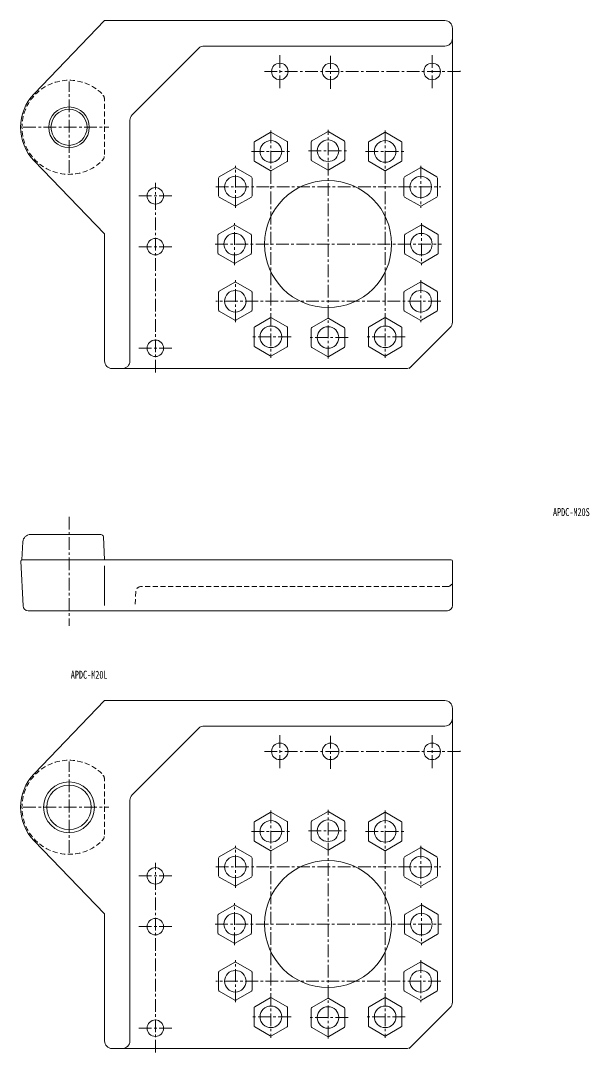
# Model space of a CAD drawing. Units: millimetres on the paper. Extents: x -586 to -140, y -411 to 338.
# Drawn here: x -586.3 to -362.3, y -411.5 to -5.3 of the extents above; entities that cross this region are included whole.
import ezdxf
from ezdxf.enums import TextEntityAlignment as Align

# ---------------------------------------------------------------- set-up
doc = ezdxf.new("R2010")
doc.units = ezdxf.units.MM
doc.linetypes.add('CHAIN1', pattern=[8, 5, -1, 1, -1])
doc.linetypes.add('DASHED2', pattern=[3, 2, -1])
doc.layers.add('0-0', color=7, linetype='Continuous', lineweight=18)
doc.layers.add('0-1', color=4, linetype='CHAIN1', lineweight=9)
doc.styles.add('ＭＳ ゴシック', font='')
doc.styles.get('ＭＳ ゴシック').set_extended_font_data('MS Gothic')

msp = doc.modelspace()

# ---------------------------------------------------------------- linework, layer by layer
at = {"layer": '0-0'}
for p, q in [((-553.217, -5.253), (-580.938, -34.041)), ((-419.217, -5.253), (-553.217, -5.253)), ((-416.217, -124.011), (-416.217, -8.253)), ((-542.338, -42.375), (-516.096, -16.132)), ((-513.974, -15.253), (-419.217, -15.253)), ((-543.217, -44.496), (-543.217, -139.253)), ((-494.067, -52.799), (-487.967, -49.277)), ((-487.467, -49.277), (-481.367, -52.799)), ((-471.567, -52.529), (-465.467, -49.007)), ((-464.967, -49.007), (-458.867, -52.529)), ((-449.067, -52.799), (-442.967, -49.277)), ((-442.467, -49.277), (-436.367, -52.799)), ((-494.317, -60.275), (-494.317, -53.232)), ((-481.117, -53.232), (-481.117, -60.275)), ((-471.817, -60.006), (-471.817, -52.962)), ((-458.617, -52.962), (-458.617, -60.006)), ((-449.317, -60.275), (-449.317, -53.232)), ((-436.117, -53.232), (-436.117, -60.275)), ((-487.967, -64.23), (-494.067, -60.708)), ((-481.367, -60.708), (-487.467, -64.23)), ((-465.467, -63.961), (-471.567, -60.439)), ((-458.867, -60.439), (-464.967, -63.961)), ((-442.967, -64.23), (-449.067, -60.708)), ((-436.367, -60.708), (-442.467, -64.23)), ((-508.067, -66.799), (-501.967, -63.277)), ((-501.467, -63.277), (-495.367, -66.799)), ((-435.067, -66.799), (-428.967, -63.277)), ((-428.467, -63.277), (-422.367, -66.799)), ((-508.317, -74.275), (-508.317, -67.232)), ((-495.117, -67.232), (-495.117, -74.275)), ((-435.317, -74.275), (-435.317, -67.232)), ((-422.117, -67.232), (-422.117, -74.275)), ((-501.967, -78.23), (-508.067, -74.708)), ((-495.367, -74.708), (-501.467, -78.23)), ((-428.967, -78.23), (-435.067, -74.708)), ((-422.367, -74.708), (-428.467, -78.23)), ((-502.237, -85.777), (-508.337, -89.299)), ((-495.637, -89.299), (-501.737, -85.777)), ((-428.698, -85.777), (-434.798, -89.299)), ((-422.098, -89.299), (-428.198, -85.777)), ((-508.587, -89.732), (-508.587, -96.775)), ((-495.387, -96.775), (-495.387, -89.732)), ((-435.048, -89.732), (-435.048, -96.775)), ((-421.848, -96.775), (-421.848, -89.732)), ((-508.337, -97.208), (-502.237, -100.73)), ((-501.737, -100.73), (-495.637, -97.208)), ((-434.798, -97.208), (-428.698, -100.73)), ((-428.198, -100.73), (-422.098, -97.208)), ((-508.067, -111.799), (-501.967, -108.277)), ((-501.467, -108.277), (-495.367, -111.799)), ((-428.967, -108.277), (-435.067, -111.799)), ((-422.367, -111.799), (-428.467, -108.277)), ((-508.317, -119.275), (-508.317, -112.232)), ((-495.117, -112.232), (-495.117, -119.275)), ((-435.317, -112.232), (-435.317, -119.275)), ((-422.117, -119.275), (-422.117, -112.232)), ((-501.967, -123.23), (-508.067, -119.708)), ((-495.367, -119.708), (-501.467, -123.23)), ((-435.067, -119.708), (-428.967, -123.23)), ((-428.467, -123.23), (-422.367, -119.708)), ((-494.067, -125.799), (-487.967, -122.277)), ((-487.467, -122.277), (-481.367, -125.799)), ((-465.467, -122.546), (-471.567, -126.068)), ((-458.867, -126.068), (-464.967, -122.546)), ((-442.967, -122.277), (-449.067, -125.799)), ((-436.367, -125.799), (-442.467, -122.277)), ((-494.317, -133.275), (-494.317, -126.232)), ((-481.117, -126.232), (-481.117, -133.275)), ((-471.817, -126.501), (-471.817, -133.545)), ((-458.617, -133.545), (-458.617, -126.501)), ((-449.317, -126.232), (-449.317, -133.275)), ((-436.117, -133.275), (-436.117, -126.232)), ((-417.096, -126.132), (-433.217, -142.253)), ((-487.967, -137.23), (-494.067, -133.708)), ((-481.367, -133.708), (-487.467, -137.23)), ((-471.567, -133.978), (-465.467, -137.5)), ((-464.967, -137.5), (-458.867, -133.978)), ((-449.067, -133.708), (-442.967, -137.23)), ((-442.467, -137.23), (-436.367, -133.708)), ((-434.46, -142.253), (-550.217, -142.253)), ((-585.366, -210.435), (-585.74, -217.579)), ((-554.69, -207.592), (-582.37, -207.592)), ((-553.217, -217.592), (-553.691, -208.54)), ((-585.316, -235.697), (-586.238, -218.119)), ((-585.738, -217.592), (-416.717, -217.592)), ((-416.217, -218.092), (-416.217, -235.592)), ((-553.217, -235.592), (-553.217, -219.902)), ((-418.217, -237.592), (-583.319, -237.592)), ((-553.217, -272.992), (-580.938, -301.78)), ((-419.217, -272.992), (-553.217, -272.992)), ((-416.217, -391.749), (-416.217, -275.992)), ((-542.338, -310.113), (-516.096, -283.871)), ((-513.974, -282.992), (-419.217, -282.992)), ((-543.217, -312.235), (-543.217, -406.992)), ((-471.567, -320.268), (-465.467, -316.746)), ((-464.967, -316.746), (-458.867, -320.268)), ((-494.067, -320.537), (-487.967, -317.015)), ((-487.467, -317.015), (-481.367, -320.537)), ((-471.817, -327.744), (-471.817, -320.701)), ((-458.617, -320.701), (-458.617, -327.744)), ((-449.067, -320.537), (-442.967, -317.015)), ((-442.467, -317.015), (-436.367, -320.537)), ((-494.317, -328.014), (-494.317, -320.97)), ((-481.117, -320.97), (-481.117, -328.014)), ((-449.317, -328.014), (-449.317, -320.97)), ((-436.117, -320.97), (-436.117, -328.014)), ((-487.967, -331.969), (-494.067, -328.447)), ((-481.367, -328.447), (-487.467, -331.969)), ((-465.467, -331.699), (-471.567, -328.177)), ((-458.867, -328.177), (-464.967, -331.699)), ((-442.967, -331.969), (-449.067, -328.447)), ((-436.367, -328.447), (-442.467, -331.969)), ((-508.067, -334.537), (-501.967, -331.015)), ((-501.467, -331.015), (-495.367, -334.537)), ((-435.067, -334.537), (-428.967, -331.015)), ((-428.467, -331.015), (-422.367, -334.537)), ((-508.317, -342.014), (-508.317, -334.97)), ((-495.117, -334.97), (-495.117, -342.014)), ((-435.317, -342.014), (-435.317, -334.97)), ((-422.117, -334.97), (-422.117, -342.014)), ((-501.967, -345.969), (-508.067, -342.447)), ((-495.367, -342.447), (-501.467, -345.969)), ((-428.967, -345.969), (-435.067, -342.447)), ((-422.367, -342.447), (-428.467, -345.969)), ((-508.587, -357.47), (-508.587, -364.514)), ((-502.237, -353.515), (-508.337, -357.037)), ((-495.637, -357.037), (-501.737, -353.515)), ((-495.387, -364.514), (-495.387, -357.47)), ((-435.048, -357.47), (-435.048, -364.514)), ((-428.698, -353.515), (-434.798, -357.037)), ((-422.098, -357.037), (-428.198, -353.515)), ((-421.848, -364.514), (-421.848, -357.47)), ((-508.337, -364.947), (-502.237, -368.469)), ((-501.737, -368.469), (-495.637, -364.947)), ((-434.798, -364.947), (-428.698, -368.469)), ((-428.198, -368.469), (-422.098, -364.947)), ((-508.067, -379.537), (-501.967, -376.015)), ((-501.467, -376.015), (-495.367, -379.537)), ((-428.967, -376.015), (-435.067, -379.537)), ((-422.367, -379.537), (-428.467, -376.015)), ((-508.317, -387.014), (-508.317, -379.97)), ((-495.117, -379.97), (-495.117, -387.014)), ((-435.317, -379.97), (-435.317, -387.014)), ((-422.117, -387.014), (-422.117, -379.97)), ((-501.967, -390.969), (-508.067, -387.447)), ((-495.367, -387.447), (-501.467, -390.969)), ((-435.067, -387.447), (-428.967, -390.969)), ((-428.467, -390.969), (-422.367, -387.447)), ((-494.317, -401.014), (-494.317, -393.97)), ((-494.067, -393.537), (-487.967, -390.015)), ((-487.467, -390.015), (-481.367, -393.537)), ((-481.117, -393.97), (-481.117, -401.014)), ((-465.467, -390.285), (-471.567, -393.807)), ((-458.867, -393.807), (-464.967, -390.285)), ((-449.317, -393.97), (-449.317, -401.014)), ((-442.967, -390.015), (-449.067, -393.537)), ((-436.367, -393.537), (-442.467, -390.015)), ((-436.117, -401.014), (-436.117, -393.97)), ((-417.096, -393.871), (-433.217, -409.992)), ((-471.817, -394.24), (-471.817, -401.283)), ((-458.617, -401.283), (-458.617, -394.24)), ((-487.967, -404.969), (-494.067, -401.447)), ((-481.367, -401.447), (-487.467, -404.969)), ((-471.567, -401.717), (-465.467, -405.238)), ((-464.967, -405.238), (-458.867, -401.717)), ((-449.067, -401.447), (-442.967, -404.969)), ((-442.467, -404.969), (-436.367, -401.447)), ((-434.46, -409.992), (-550.217, -409.992))]:
    msp.add_line(p, q, dxfattribs=at)
for points in [[(-553.217, -139.253), (-553.217, -89.253), (-580.938, -60.466)], [(-553.217, -406.992), (-553.217, -356.992), (-580.938, -328.205)]]:
    msp.add_lwpolyline(points, dxfattribs=at)
for centre, radius in [((-484.217, -25.253), 3.25), ((-464.217, -25.253), 3.25), ((-424.217, -25.253), 3.25), ((-567.217, -47.253), 7.1), ((-487.717, -56.753), 4.25), ((-465.217, -56.484), 4.25), ((-442.717, -56.753), 4.25), ((-501.717, -70.753), 4.25), ((-465.217, -93.253), 25), ((-428.717, -70.753), 4.25), ((-533.217, -74.253), 3.25), ((-501.987, -93.253), 4.25), ((-428.448, -93.253), 4.25), ((-533.217, -94.253), 3.25), ((-501.717, -115.753), 4.25), ((-428.717, -115.753), 4.25), ((-487.717, -129.753), 4.25), ((-465.217, -130.023), 4.25), ((-442.717, -129.753), 4.25), ((-533.217, -134.253), 3.25), ((-484.217, -292.992), 3.25), ((-464.217, -292.992), 3.25), ((-424.217, -292.992), 3.25), ((-567.217, -314.992), 8.75), ((-487.717, -324.492), 4.25), ((-465.217, -324.223), 4.25), ((-442.717, -324.492), 4.25), ((-501.717, -338.492), 4.25), ((-465.217, -360.992), 25), ((-428.717, -338.492), 4.25), ((-533.217, -341.992), 3.25), ((-501.987, -360.992), 4.25), ((-428.448, -360.992), 4.25), ((-533.217, -361.992), 3.25), ((-501.717, -383.492), 4.25), ((-428.717, -383.492), 4.25), ((-487.717, -397.492), 4.25), ((-465.217, -397.762), 4.25), ((-442.717, -397.492), 4.25), ((-533.217, -401.992), 3.25)]:
    msp.add_circle(centre, radius, dxfattribs=at)
for centre, radius, start, end in [((-419.217, -8.253), 3, 0, 90), ((-513.974, -18.253), 3, 90, 135), ((-419.217, -12.253), 3, 270, 0), ((-416.217, -25.076), 3, 353.23347, 0), ((-567.217, -47.253), 19.048, 136.08137, 223.91863), ((-540.217, -44.496), 3, 135, 180), ((-493.817, -53.232), 0.5, 120, 180), ((-487.717, -49.71), 0.5, 60, 120), ((-481.617, -53.232), 0.5, 0, 60), ((-471.317, -52.962), 0.5, 120, 180), ((-465.217, -49.44), 0.5, 60, 120), ((-459.117, -52.962), 0.5, 0, 60), ((-448.817, -53.232), 0.5, 120, 180), ((-442.717, -49.71), 0.5, 60, 120), ((-436.617, -53.232), 0.5, 0, 60), ((-493.817, -60.275), 0.5, 180, 240), ((-481.617, -60.275), 0.5, 300, 360), ((-471.317, -60.006), 0.5, 180, 240), ((-459.117, -60.006), 0.5, 300, 360), ((-448.817, -60.275), 0.5, 180, 240), ((-436.617, -60.275), 0.5, 300, 360), ((-501.717, -63.71), 0.5, 60, 120), ((-487.717, -63.797), 0.5, 240, 300), ((-465.217, -63.528), 0.5, 240, 300), ((-442.717, -63.797), 0.5, 240, 300), ((-428.717, -63.71), 0.5, 60, 120), ((-507.817, -67.232), 0.5, 120, 180), ((-495.617, -67.232), 0.5, 0, 60), ((-434.817, -67.232), 0.5, 120, 180), ((-422.617, -67.232), 0.5, 0, 60), ((-507.817, -74.275), 0.5, 180, 240), ((-495.617, -74.275), 0.5, 300, 360), ((-434.817, -74.275), 0.5, 180, 240), ((-422.617, -74.275), 0.5, 300, 360), ((-501.717, -77.797), 0.5, 240, 300), ((-428.717, -77.797), 0.5, 240, 300), ((-508.087, -89.732), 0.5, 120, 180), ((-501.987, -86.21), 0.5, 60, 120), ((-495.887, -89.732), 0.5, 0, 60), ((-434.548, -89.732), 0.5, 120, 180), ((-428.448, -86.21), 0.5, 60, 120), ((-422.348, -89.732), 0.5, 0, 60), ((-508.087, -96.775), 0.5, 180, 240), ((-495.887, -96.775), 0.5, 300, 0), ((-434.548, -96.775), 0.5, 180, 240), ((-422.348, -96.775), 0.5, 300, 360), ((-501.987, -100.297), 0.5, 240, 300), ((-428.448, -100.297), 0.5, 240, 300), ((-501.717, -108.71), 0.5, 60, 120), ((-428.717, -108.71), 0.5, 60, 120), ((-507.817, -112.232), 0.5, 120, 180), ((-495.617, -112.232), 0.5, 0, 60), ((-434.817, -112.232), 0.5, 120, 180), ((-422.617, -112.232), 0.5, 0, 60), ((-507.817, -119.275), 0.5, 180, 240), ((-495.617, -119.275), 0.5, 300, 360), ((-434.817, -119.275), 0.5, 180, 240), ((-422.617, -119.275), 0.5, 300, 360), ((-501.717, -122.797), 0.5, 240, 300), ((-493.817, -126.232), 0.5, 120, 180), ((-487.717, -122.71), 0.5, 60, 120), ((-481.617, -126.232), 0.5, 0, 60), ((-465.217, -122.979), 0.5, 60, 120), ((-448.817, -126.232), 0.5, 120, 180), ((-442.717, -122.71), 0.5, 60, 120), ((-436.617, -126.232), 0.5, 0, 60), ((-428.717, -122.797), 0.5, 240, 300), ((-419.217, -124.011), 3, 315, 0), ((-471.317, -126.501), 0.5, 120, 180), ((-459.117, -126.501), 0.5, 0, 60), ((-493.817, -133.275), 0.5, 180, 240), ((-481.617, -133.275), 0.5, 300, 360), ((-471.317, -133.545), 0.5, 180, 240), ((-459.117, -133.545), 0.5, 300, 360), ((-448.817, -133.275), 0.5, 180, 240), ((-436.617, -133.275), 0.5, 300, 360), ((-487.717, -136.797), 0.5, 240, 300), ((-465.217, -137.067), 0.5, 240, 300), ((-442.717, -136.797), 0.5, 240, 300), ((-550.217, -139.253), 3, 180, 270), ((-546.217, -139.253), 3, 270, 0), ((-434.46, -139.253), 3, 270, 315), ((-582.37, -210.592), 3, 90, 177), ((-554.69, -208.592), 1, 3, 90), ((-585.738, -218.092), 0.5, 90, 183), ((-416.717, -218.092), 0.5, 0, 90), ((-418.217, -235.592), 2, 270, 0), ((-583.319, -235.592), 2, 183, 270), ((-419.217, -275.992), 3, 0, 90), ((-419.217, -279.992), 3, 270, 0), ((-513.974, -285.992), 3, 90, 135), ((-416.217, -292.815), 3, 353.23347, 0), ((-567.217, -314.992), 19.048, 136.08137, 223.91863), ((-540.217, -312.235), 3, 135, 180), ((-465.217, -317.179), 0.5, 60, 120), ((-493.817, -320.97), 0.5, 120, 180), ((-487.717, -317.448), 0.5, 60, 120), ((-481.617, -320.97), 0.5, 0, 60), ((-471.317, -320.701), 0.5, 120, 180), ((-459.117, -320.701), 0.5, 0, 60), ((-448.817, -320.97), 0.5, 120, 180), ((-442.717, -317.448), 0.5, 60, 120), ((-436.617, -320.97), 0.5, 0, 60), ((-493.817, -328.014), 0.5, 180, 240), ((-481.617, -328.014), 0.5, 300, 360), ((-471.317, -327.744), 0.5, 180, 240), ((-459.117, -327.744), 0.5, 300, 360), ((-448.817, -328.014), 0.5, 180, 240), ((-436.617, -328.014), 0.5, 300, 360), ((-501.717, -331.448), 0.5, 60, 120), ((-487.717, -331.536), 0.5, 240, 300), ((-465.217, -331.266), 0.5, 240, 300), ((-442.717, -331.536), 0.5, 240, 300), ((-428.717, -331.448), 0.5, 60, 120), ((-507.817, -334.97), 0.5, 120, 180), ((-495.617, -334.97), 0.5, 0, 60), ((-434.817, -334.97), 0.5, 120, 180), ((-422.617, -334.97), 0.5, 0, 60), ((-507.817, -342.014), 0.5, 180, 240), ((-495.617, -342.014), 0.5, 300, 360), ((-434.817, -342.014), 0.5, 180, 240), ((-422.617, -342.014), 0.5, 300, 360), ((-501.717, -345.536), 0.5, 240, 300), ((-428.717, -345.536), 0.5, 240, 300), ((-508.087, -357.47), 0.5, 120, 180), ((-501.987, -353.948), 0.5, 60, 120), ((-495.887, -357.47), 0.5, 0, 60), ((-434.548, -357.47), 0.5, 120, 180), ((-428.448, -353.948), 0.5, 60, 120), ((-422.348, -357.47), 0.5, 0, 60), ((-508.087, -364.514), 0.5, 180, 240), ((-495.887, -364.514), 0.5, 300, 0), ((-434.548, -364.514), 0.5, 180, 240), ((-422.348, -364.514), 0.5, 300, 360), ((-501.987, -368.036), 0.5, 240, 300), ((-428.448, -368.036), 0.5, 240, 300), ((-501.717, -376.448), 0.5, 60, 120), ((-428.717, -376.448), 0.5, 60, 120), ((-507.817, -379.97), 0.5, 120, 180), ((-495.617, -379.97), 0.5, 0, 60), ((-434.817, -379.97), 0.5, 120, 180), ((-422.617, -379.97), 0.5, 0, 60), ((-507.817, -387.014), 0.5, 180, 240), ((-495.617, -387.014), 0.5, 300, 360), ((-487.717, -390.448), 0.5, 60, 120), ((-442.717, -390.448), 0.5, 60, 120), ((-434.817, -387.014), 0.5, 180, 240), ((-422.617, -387.014), 0.5, 300, 360), ((-501.717, -390.536), 0.5, 240, 300), ((-493.817, -393.97), 0.5, 120, 180), ((-481.617, -393.97), 0.5, 0, 60), ((-471.317, -394.24), 0.5, 120, 180), ((-465.217, -390.718), 0.5, 60, 120), ((-459.117, -394.24), 0.5, 0, 60), ((-448.817, -393.97), 0.5, 120, 180), ((-436.617, -393.97), 0.5, 0, 60), ((-428.717, -390.536), 0.5, 240, 300), ((-419.217, -391.749), 3, 315, 0), ((-493.817, -401.014), 0.5, 180, 240), ((-481.617, -401.014), 0.5, 300, 360), ((-471.317, -401.283), 0.5, 180, 240), ((-459.117, -401.283), 0.5, 300, 360), ((-448.817, -401.014), 0.5, 180, 240), ((-436.617, -401.014), 0.5, 300, 360), ((-487.717, -404.536), 0.5, 240, 300), ((-465.217, -404.805), 0.5, 240, 300), ((-442.717, -404.536), 0.5, 240, 300), ((-550.217, -406.992), 3, 180, 270), ((-546.217, -406.992), 3, 270, 0), ((-434.46, -406.992), 3, 270, 315)]:
    msp.add_arc(centre, radius, start, end, dxfattribs=at)
at = {"layer": '0-1'}
for p, q in [((-484.217, -18.797), (-484.217, -32.168)), ((-464.217, -32.168), (-464.217, -18.797)), ((-424.217, -18.797), (-424.217, -32.168)), ((-413.222, -25.253), (-490.819, -25.253)), ((-567.217, -65.253), (-567.217, -29.253)), ((-585.217, -47.253), (-551.531, -47.253)), ((-487.717, -48.466), (-487.717, -138.006)), ((-465.217, -138.275), (-465.217, -48.197)), ((-442.717, -48.466), (-442.717, -138.006)), ((-495.419, -56.753), (-479.795, -56.753)), ((-472.919, -56.484), (-457.295, -56.484)), ((-450.419, -56.753), (-434.795, -56.753)), ((-501.717, -79.006), (-501.717, -62.466)), ((-428.717, -62.466), (-428.717, -79.006)), ((-533.217, -143.753), (-533.217, -69.102)), ((-509.419, -70.753), (-420.795, -70.753)), ((-539.673, -74.253), (-526.302, -74.253)), ((-501.987, -101.506), (-501.987, -84.966)), ((-428.448, -84.966), (-428.448, -101.506)), ((-509.689, -93.253), (-420.526, -93.253)), ((-539.673, -94.253), (-526.302, -94.253)), ((-501.717, -124.006), (-501.717, -107.466)), ((-428.717, -107.466), (-428.717, -124.006)), ((-420.795, -115.753), (-509.419, -115.753)), ((-479.795, -129.753), (-495.419, -129.753)), ((-434.795, -129.753), (-450.419, -129.753)), ((-457.295, -130.023), (-472.919, -130.023)), ((-539.673, -134.253), (-526.302, -134.253)), ((-567.217, -200.613), (-567.217, -243.556)), ((-484.217, -286.536), (-484.217, -299.907)), ((-464.217, -299.907), (-464.217, -286.536)), ((-424.217, -286.536), (-424.217, -299.907)), ((-413.222, -292.992), (-490.819, -292.992)), ((-567.217, -332.992), (-567.217, -296.992)), ((-585.217, -314.992), (-551.531, -314.992)), ((-487.717, -316.205), (-487.717, -405.745)), ((-465.217, -406.014), (-465.217, -315.935)), ((-442.717, -316.205), (-442.717, -405.745)), ((-495.419, -324.492), (-479.795, -324.492)), ((-472.919, -324.223), (-457.295, -324.223)), ((-450.419, -324.492), (-434.795, -324.492)), ((-501.717, -346.745), (-501.717, -330.205)), ((-428.717, -330.205), (-428.717, -346.745)), ((-533.217, -411.492), (-533.217, -336.84)), ((-509.419, -338.492), (-420.795, -338.492)), ((-539.673, -341.992), (-526.302, -341.992)), ((-501.987, -369.245), (-501.987, -352.705)), ((-428.448, -352.705), (-428.448, -369.245)), ((-509.689, -360.992), (-420.526, -360.992)), ((-539.673, -361.992), (-526.302, -361.992)), ((-501.717, -391.745), (-501.717, -375.205)), ((-428.717, -375.205), (-428.717, -391.745)), ((-420.795, -383.492), (-509.419, -383.492)), ((-479.795, -397.492), (-495.419, -397.492)), ((-457.295, -397.762), (-472.919, -397.762)), ((-434.795, -397.492), (-450.419, -397.492)), ((-539.673, -401.992), (-526.302, -401.992))]:
    msp.add_line(p, q, dxfattribs=at)
at = {"layer": '0-1', "linetype": 'DASHED2'}
for p, q in [((-553.217, -57.988), (-553.217, -36.518)), ((-540.887, -229.988), (-541.186, -235.697)), ((-418.217, -228.092), (-538.889, -228.092)), ((-553.217, -325.727), (-553.217, -304.257))]:
    msp.add_line(p, q, dxfattribs=at)
at = {"layer": '0-1', "linetype": 'Continuous'}
for centre, radius in [((-567.217, -47.253), 8), ((-567.217, -314.992), 10)]:
    msp.add_circle(centre, radius, dxfattribs=at)
at = {"layer": '0-1', "linetype": 'DASHED2'}
for centre, radius, start, end in [((-567.217, -47.253), 18.523, 45.69781, 314.30219), ((-556.74, -36.518), 3.523, 0, 45.69781), ((-556.74, -57.988), 3.523, 314.30219, 0), ((-418.217, -226.092), 2, 270, 0), ((-538.889, -230.092), 2, 90, 177), ((-567.217, -314.992), 18.523, 45.69781, 314.30219), ((-556.74, -304.257), 3.523, 0, 45.69781), ((-556.74, -325.727), 3.523, 314.30219, 0)]:
    msp.add_arc(centre, radius, start, end, dxfattribs=at)

# ---------------------------------------------------------------- texts
at = {"layer": '0-1', "color": 7, "style": 'ＭＳ ゴシック', "width": 0.75}
for s, p in [('APDC-M20S', (-376.641, -201.274)), ('APDC-M20L', (-566.53, -265.318))]:
    msp.add_text(s, height=3.152, dxfattribs=at).set_placement(p, align=Align.BOTTOM_LEFT)

doc.saveas('drawing.dxf')
